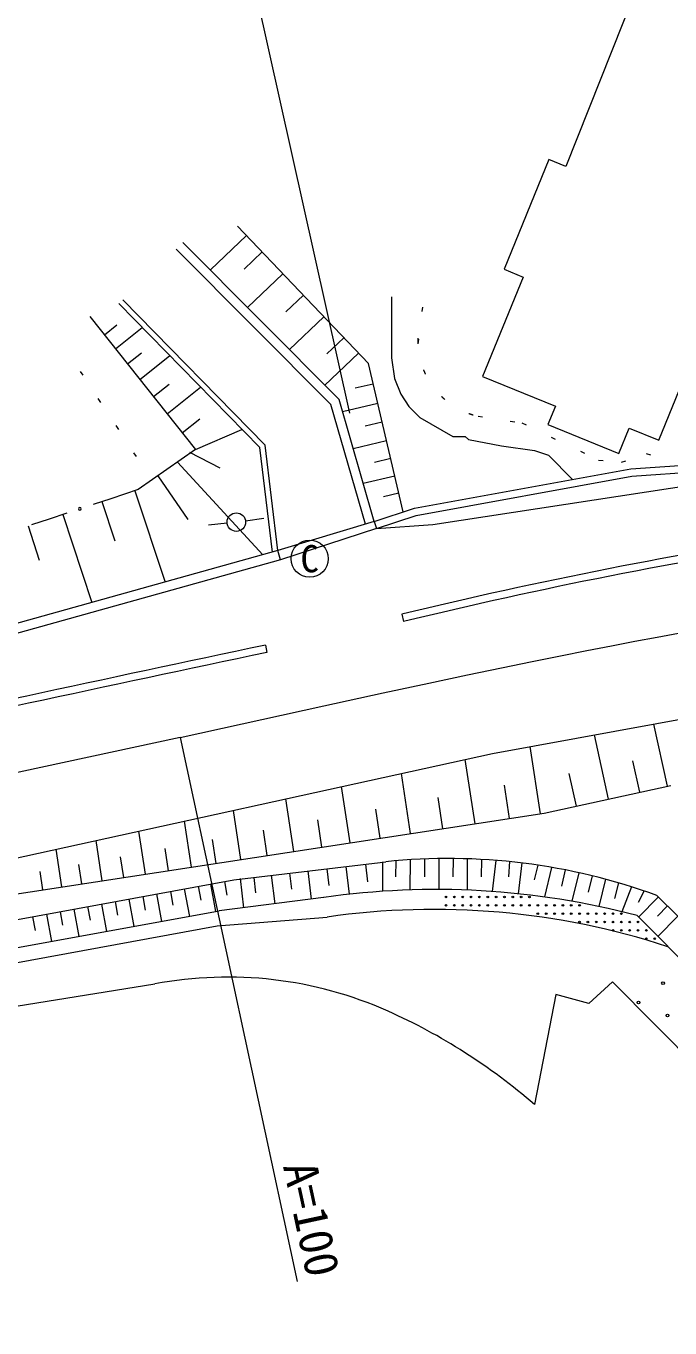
# Model space of a CAD drawing. Units: millimetres, scale not verified. Extents: x 40000 to 680000, y 20000 to 380000.
# Drawn here: x 282466 to 317171, y 262955 to 333174 of the extents above; entities that cross this region are included whole.
import ezdxf
from ezdxf.enums import TextEntityAlignment as Align

# ---------------------------------------------------------------- set-up
doc = ezdxf.new("R2010")
doc.units = ezdxf.units.MM
doc.header["$LTSCALE"] = 1000
for name, pattern in [('CHAIN', [18.5, 12, -1.5, 3.5, -1.5]), ('DASHED', [7.5, 6, -1.5]), ('DOTTED', [1.75, 0.25, -1.5])]:
    doc.linetypes.add(name, pattern=pattern)
for name, color, linetype, lineweight in [('M-BGD', 7, 'Continuous', 13), ('M-BMK', 2, 'CHAIN', 13), ('M-STR-HTXT', 7, 'Continuous', 13)]:
    doc.layers.add(name, color=color, linetype=linetype, lineweight=lineweight)
doc.styles.add('ＭＳ ゴシック', font='')
doc.styles.get('ＭＳ ゴシック').set_extended_font_data('MS Gothic')

# ---------------------------------------------------------------- blocks, each defined once
blk = doc.blocks.new('カーブミラー')
at = {"color": 7, "linetype": 'Continuous', "lineweight": 13}
blk.add_circle((0, 0), 1, dxfattribs=at)
at = {"color": 7, "style": 'ＭＳ ゴシック'}
blk.add_text('C', height=1.466, dxfattribs=at).set_placement((0, 0), align=Align.MIDDLE_CENTER)

msp = doc.modelspace()

# ---------------------------------------------------------------- linework, layer by layer
at = {"layer": 'M-BGD'}
for p, q in [((300921, 314976), (293863, 322375)), ((294346, 321868), (292413, 320024)), ((298892, 312770), (290561, 321140)), ((299337, 313031), (290916, 321492)), ((295185, 320989), (294219, 320067)), ((296311, 319809), (294402, 317989)), ((295061, 310438), (287473, 318205)), ((295347, 310575), (287688, 318415)), ((297415, 318651), (296473, 317753)), ((285903, 317512), (291597, 310335)), ((298517, 317496), (296657, 315723)), ((286691, 316519), (287367, 317055)), ((287284, 315772), (288717, 316908)), ((299597, 316364), (298680, 315488)), ((287939, 314947), (288696, 315547)), ((288600, 314112), (290206, 315386)), ((300393, 315529), (298559, 313779)), ((302796, 306966), (300921, 314976)), ((289330, 313192), (290178, 313865)), ((290069, 312262), (291866, 313688)), ((301182, 313862), (300205, 313634)), ((300753, 306301), (298892, 312770)), ((301232, 306445), (299337, 313031)), ((301428, 312808), (299528, 312363)), ((290883, 311235), (291832, 311988)), ((301664, 311801), (300740, 311584)), ((291597, 310335), (294105, 311417)), ((295743, 304800), (295061, 310438)), ((296036, 304881), (295347, 310575)), ((301899, 310799), (300099, 310377)), ((291597, 310335), (288510, 308169)), ((291267, 310189), (292911, 309347)), ((302123, 309842), (301247, 309637)), ((304394, 306282), (326393, 309671)), ((315066, 309292), (326134, 310054)), ((315116, 308894), (326393, 309671)), ((290626, 309653), (295228, 304656)), ((303397, 307167), (315066, 309292)), ((289567, 308911), (291187, 306561)), ((302345, 308891), (300642, 308492)), ((303497, 306778), (315116, 308894)), ((287032, 307682), (286083, 307369)), ((288510, 308169), (287032, 307682)), ((288510, 308169), (287032, 307682)), ((288337, 308112), (289962, 303184)), ((302558, 307982), (301729, 307788)), ((284658, 306899), (283708, 306586)), ((286559, 307526), (287255, 305415)), ((301232, 306445), (303397, 307167)), ((282572, 306211), (283178, 304374)), ((283708, 306586), (282759, 306273)), ((284451, 306831), (286017, 302082)), ((293303, 306366), (292308, 306260)), ((294294, 306491), (295284, 306637)), ((301232, 306445), (301358, 306065)), ((301358, 306065), (303497, 306778)), ((301358, 306065), (304394, 306282)), ((296036, 304881), (268273, 297124)), ((296173, 304392), (296036, 304881)), ((296173, 304392), (268393, 296603)), ((302715, 301445), (302809, 301056)), ((295368, 299784), (295451, 299392)), ((307612, 293944), (329049, 297848)), ((313863, 291478), (313102, 294943)), ((317047, 292178), (316311, 295528)), ((310198, 290686), (309643, 294314)), ((232394, 277405), (307612, 293944)), ((306673, 290147), (306142, 293620)), ((315542, 291847), (315168, 293550)), ((303193, 289615), (302697, 292863)), ((312130, 291097), (311742, 292861)), ((299939, 289117), (299475, 292154)), ((308527, 290430), (308252, 292227)), ((310390, 290715), (317223, 292217)), ((296896, 288652), (296462, 291492)), ((304927, 289880), (304670, 291560)), ((280430, 286135), (310390, 290715)), ((294050, 288217), (293644, 290872)), ((301561, 289365), (301320, 290936)), ((291389, 287810), (291009, 290293)), ((298413, 288884), (298188, 290353)), ((288900, 287429), (288545, 289751)), ((295468, 288434), (295258, 289807)), ((284396, 286741), (284086, 288771)), ((286573, 287074), (286241, 289245)), ((290140, 287619), (289957, 288820)), ((292715, 288013), (292519, 289297)), ((285481, 286907), (285320, 287957)), ((287733, 287251), (287561, 288374)), ((293664, 287128), (301849, 288104)), ((300764, 287975), (300878, 287021)), ((301685, 288087), (301675, 286507)), ((302389, 288155), (302383, 287293)), ((303170, 288213), (303160, 286582)), ((303945, 288252), (303938, 287291)), ((304718, 288273), (304707, 286604)), ((305484, 288275), (305477, 287289)), ((306249, 288260), (306238, 286571)), ((307007, 288227), (307001, 287287)), ((307779, 288175), (307583, 286497)), ((308518, 288109), (308461, 287293)), ((309188, 288034), (308992, 286372)), ((310043, 287918), (309853, 287131)), ((283375, 286585), (283225, 287567)), ((294740, 287257), (294839, 286426)), ((295686, 287369), (295870, 285831)), ((296667, 287486), (296771, 286617)), ((297653, 287604), (297834, 286084)), ((298675, 287726), (298783, 286815)), ((299700, 287848), (299880, 286346)), ((310794, 287797), (310408, 286199)), ((311531, 287662), (311320, 286789)), ((312262, 287509), (311889, 285966)), ((312979, 287343), (312764, 286452)), ((236486, 276616), (293664, 287128)), ((290247, 286500), (290383, 285758)), ((290994, 286637), (291267, 285152)), ((291742, 286775), (291879, 286032)), ((292410, 286898), (292684, 285411)), ((293159, 287035), (293295, 286292)), ((294005, 287191), (294193, 285614)), ((313691, 287161), (313335, 285686)), ((314390, 286966), (314186, 286120)), ((315101, 286750), (314576, 285404)), ((315781, 286527), (315459, 285910)), ((286524, 285816), (286795, 284340)), ((287267, 285952), (287403, 285214)), ((288011, 286089), (288282, 284610)), ((288755, 286226), (288892, 285486)), ((289501, 286363), (289773, 284881)), ((298507, 286171), (292871, 285444)), ((316554, 286202), (315475, 285112)), ((316472, 286284), (336848, 266105)), ((236219, 275157), (292871, 285444)), ((282822, 285135), (282957, 284401)), ((283560, 285271), (283830, 283802)), ((284300, 285407), (284435, 284672)), ((285040, 285543), (285311, 284071)), ((285782, 285679), (285918, 284942)), ((292759, 284636), (298695, 285120)), ((315402, 285195), (335694, 264726)), ((317043, 285718), (316503, 285173)), ((317599, 285167), (316515, 284072)), ((236632, 274387), (292759, 284636)), ((314069, 281620), (312793, 280456)), ((333366, 262173), (314069, 281620)), ((252986, 275696), (289403, 281507)), ((311028, 280944), (309864, 275012)), ((312793, 280456), (311028, 280944))]:
    msp.add_line(p, q, dxfattribs=at)
at = {"layer": 'M-BGD', "linetype": 'DOTTED'}
for p, q in [((303599, 316033), (304021, 319390)), ((285382, 314545), (289237, 308679)), ((306828, 312132), (309194, 311771)), ((309194, 311771), (313324, 309766)), ((313324, 309766), (314567, 309645)), ((314567, 309645), (315891, 310127)), ((315891, 310127), (316693, 309886))]:
    msp.add_line(p, q, dxfattribs=at)
at = {"layer": 'M-BGD', "linetype": 'DASHED'}
for p, q in [((301232, 306445), (296036, 304881)), ((301358, 306065), (296173, 304392))]:
    msp.add_line(p, q, dxfattribs=at)
at = {"layer": 'M-BGD'}
msp.add_lwpolyline([(315262, 334934), (311563, 325603), (310641, 325978), (308227, 320054), (309259, 319633), (307072, 314265), (311000, 312665), (310598, 311677), (314411, 310123), (314966, 311484), (316572, 310830), (321746, 323531), (323023, 323011), (326262, 330961)], close=True, dxfattribs=at)
msp.add_lwpolyline([(302159, 318573), (302159, 315271), (302329, 314170), (302667, 313323), (303091, 312646), (303683, 312053), (305461, 311037), (306139, 311037), (306308, 310868), (308086, 310529), (309864, 310275), (310626, 310021), (311927, 308720)], dxfattribs=at)
for centre, radius in [((293800, 306418), 500), ((305100, 286201), 45), ((305101, 285751), 45), ((305550, 286201), 45), ((305551, 285751), 45), ((306000, 285750), 45), ((306001, 286201), 45), ((306450, 285751), 45), ((306451, 286200), 45), ((306901, 286200), 45), ((306901, 285750), 45), ((307351, 286201), 45), ((307351, 285751), 45), ((307800, 286200), 45), ((307800, 285750), 45), ((308250, 286201), 45), ((308250, 285750), 45), ((308700, 286201), 45), ((308700, 285751), 45), ((309151, 286200), 45), ((309151, 285751), 45), ((309600, 286200), 45), ((309600, 285751), 45), ((310051, 285750), 45), ((310501, 285751), 45), ((310950, 285750), 45), ((311400, 285750), 45), ((311850, 285751), 45), ((312300, 285751), 45), ((310050, 285301), 45), ((310500, 285301), 45), ((310951, 285300), 45), ((311401, 285300), 45), ((311851, 285301), 45), ((312301, 285301), 45), ((312750, 285300), 45), ((313200, 285301), 45), ((313650, 285301), 45), ((314100, 285300), 45), ((314551, 285300), 45), ((312300, 284850), 45), ((312750, 284850), 45), ((313200, 284851), 45), ((313651, 284851), 45), ((314100, 284850), 45), ((314100, 284400), 45), ((314550, 284401), 45), ((314551, 284850), 45), ((315000, 284401), 45), ((315001, 284850), 45), ((315451, 284851), 45), ((315451, 284400), 45), ((315901, 284400), 45), ((315900, 283951), 45), ((316351, 283950), 45), ((316798, 281556), 75), ((315478, 280512), 75), ((317044, 279806), 75)]:
    msp.add_circle(centre, radius, dxfattribs=at)
at = {"layer": 'M-BGD', "linetype": 'DOTTED'}
msp.add_arc((307758, 316207), 4180, 178.15191, 257.14333, dxfattribs=at)
at = {"layer": 'M-BGD'}
for centre, radius, start, end in [((285370, 307134), 75, 0, 180), ((285370, 307134), 75, 180, 0), ((364767, 46080), 262796, 98.68493, 103.65786), ((364767, 46080), 262396, 98.68493, 103.65786), ((878884, -2461210), 2821981, 101.93344, 103.00086), ((878884, -2461210), 2821581, 101.93344, 103.00092), ((305206, 255435), 32841, 69.93747, 95.86681), ((304557, 244189), 42415, 75.18634, 98.20016), ((304445, 244937), 40592, 71.88758, 98.14342), ((293350, 260665), 21213, 65.99525, 100.72402), ((288855, 250781), 32070, 49.07408, 65.84241)]:
    msp.add_arc(centre, radius, start, end, dxfattribs=at)
at = {"layer": 'M-BMK'}
msp.add_line((290781, 294801), (267419, 289782), dxfattribs=at)
msp.add_lwpolyline([(290781, 294801), (298512, 296514), (301717, 297212), (304178, 297740), (306254, 298179), (308085, 298560), (309740, 298899), (311264, 299206), (312683, 299488), (314016, 299749), (315278, 299991), (316479, 300218), (317627, 300432)], dxfattribs=at)
at = {"layer": 'M-STR-HTXT'}
for p, q in [((299924, 312301), (292084, 347421)), ((290781, 294801), (297082, 265470))]:
    msp.add_line(p, q, dxfattribs=at)

# ---------------------------------------------------------------- block references
at = {"layer": 'M-BGD', "xscale": 1000, "yscale": 1000}
msp.add_blockref('カーブミラー', (297755, 304446), dxfattribs=at)

# ---------------------------------------------------------------- texts
at = {"layer": 'M-STR-HTXT', "style": 'ＭＳ ゴシック'}
msp.add_text('A=100', height=1833, rotation=282.125, dxfattribs=at).set_placement((297082, 265470), align=Align.BOTTOM_RIGHT)

doc.saveas('drawing.dxf')
